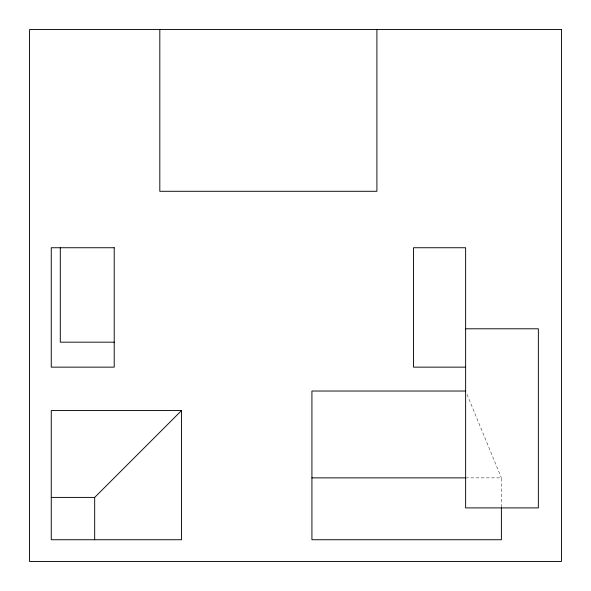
<?xml version="1.0" encoding="UTF-8"?>
<svg xmlns="http://www.w3.org/2000/svg" width="591" height="591" viewBox="0 0 591 591"><rect width="100%" height="100%" fill="white"/><g stroke="black" fill="none" stroke-linecap="round" stroke-linejoin="round"><path stroke-width="0.44" stroke-dasharray="2.96 2.22" d="M465.627 477.868L501.39 477.868L501.39 506.989M467.03 394.433L501.39 477.868"/><path stroke-width="0.89" d="M51.262 497.408L94.678 497.408L181.518 410.568L181.518 539.738L51.262 539.738L51.262 410.568L181.518 410.568M465.627 328.795L538.357 328.795L538.357 507.898L465.627 507.898L465.627 247.74L413.523 247.74L413.523 367.144L465.627 367.144M114.218 342.174L60.297 342.174L60.297 247.74M465.627 391.028L311.922 391.028L311.922 539.738L501.39 539.738L501.39 507.898M311.922 477.868L465.627 477.868M376.91 29.55L376.91 191.292L159.814 191.292L159.814 29.55M94.678 497.408L94.678 539.738M561.45 29.55L29.55 29.55L29.55 561.45L561.45 561.45L561.45 29.55M114.218 247.74L51.262 247.74L51.262 367.144L114.218 367.144L114.218 247.74"/></g></svg>
